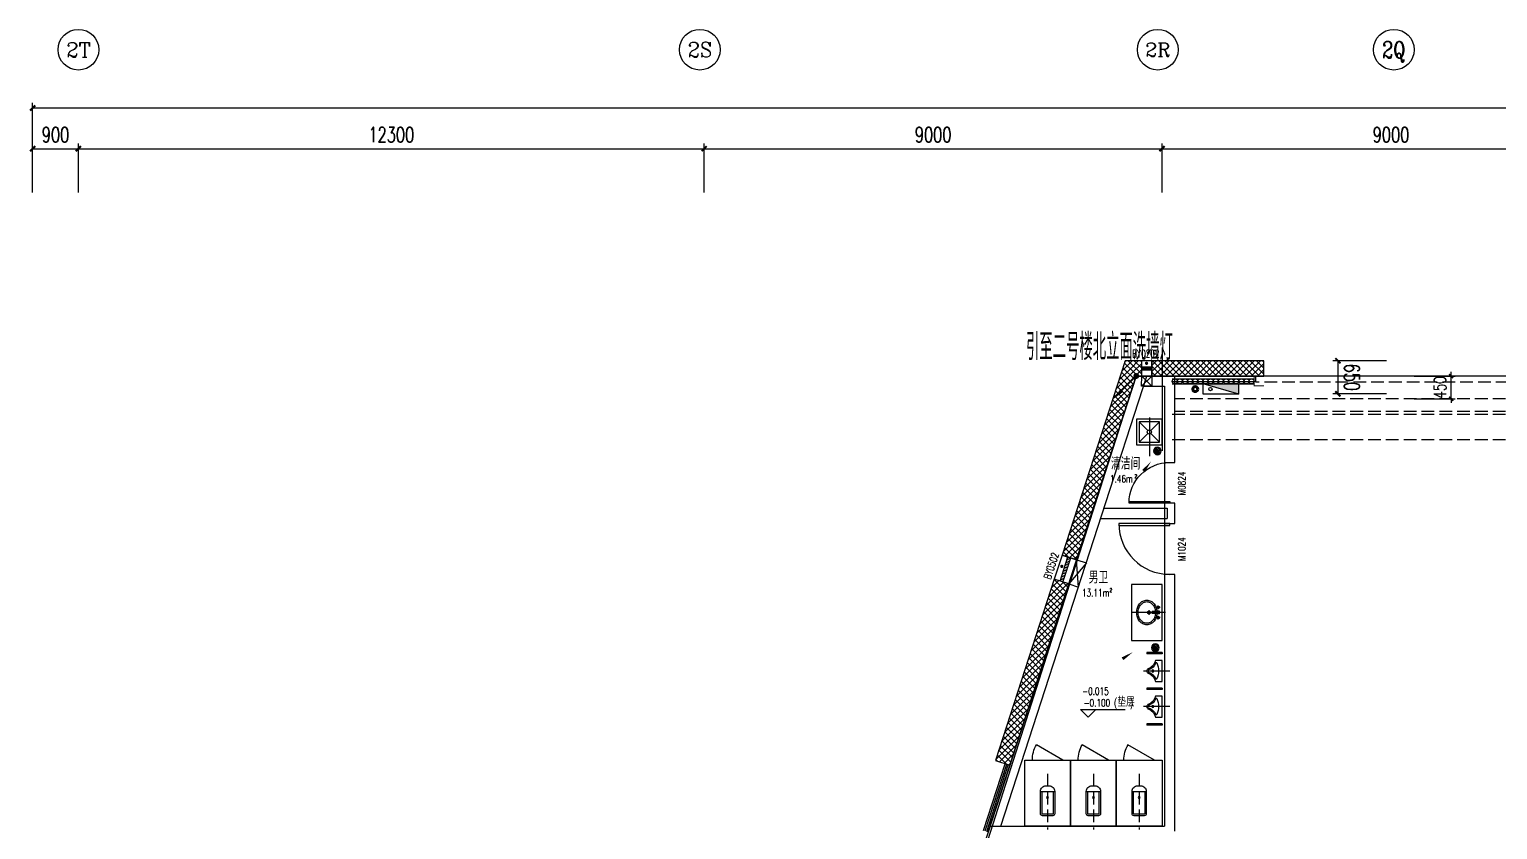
# Model space of a CAD drawing. Extents: x -474411 to 577939, y 0 to 1014176.
# Drawn here: x -286118 to -257258, y 714001 to 729736 of the extents above; entities that cross this region are included whole.
import ezdxf
from ezdxf.enums import TextEntityAlignment as Align

# ---------------------------------------------------------------- set-up
doc = ezdxf.new("R2010")
doc.units = 0
doc.header["$LTSCALE"] = 1000
doc.header["$MEASUREMENT"] = 0
for name, pattern in [('10平面$0$DASH', [0.35, 0.25, -0.1]), ('10平面$1$DOTE', [2.42, 2, -0.2, 0.02, -0.2]), ('DASH', [0.35, 0.25, -0.1]), ('DOTE', [2.42, 2, -0.2, 0.02, -0.2])]:
    doc.linetypes.add(name, pattern=pattern)
doc.layers.get('Defpoints').update_dxf_attribs({"color": 210})
doc.layers.add('.灯具', color=3, linetype='Continuous', lineweight=25)
doc.layers.add('LG-ZF消防', color=1, linetype='Continuous', lineweight=60)
for name, color, linetype in [('10平面$1$A-AXIS-DOTE', 14, '10平面$1$DOTE'), ('A-AXIS-D', 1, 'Continuous'), ('A-AXIS-DOTE', 14, 'DOTE'), ('A-AXIS-DP', 126, 'Continuous'), ('A-AXIS-SYMB', 3, 'Continuous'), ('A-HATCH-2', 251, 'Continuous'), ('A-LIN-V', 9, 'Continuous'), ('A-SFCE', 30, 'Continuous'), ('A-WC', 223, 'Continuous'), ('A-WINDOW', 140, 'Continuous'), ('AS-COLN', 6, 'Continuous'), ('AS-WALL', 40, 'Continuous'), ('AS-结构边线层', 200, 'Continuous'), ('DIM_SYMB', 3, 'Continuous'), ('LWIRE', 4, 'Continuous'), ('PUB_HATCH', 8, 'Continuous'), ('PUB_TEXT', 7, 'Continuous'), ('SB_ZF消火栓', 10, 'Continuous'), ('建-墙-幕', 4, 'Continuous'), ('建-房间', 7, 'Continuous'), ('建-标高', 3, 'Continuous'), ('建-门', 4, 'Continuous'), ('建-门窗编号', 7, 'Continuous'), ('照明-灯具', 3, 'Continuous')]:
    doc.layers.add(name, color=color, linetype=linetype)
doc.styles.add('_TCH_AXIS', font='COMPLEX', dxfattribs={"bigfont": 'GBCBIG'})
doc.styles.add('_TCH_DIM_T3', font='SIMPLEX', dxfattribs={"width": 0.705882, "bigfont": 'GBCBIG'})
doc.styles.add('_TEL_DIM', font='SIMPLEX', dxfattribs={"width": 0.8, "height": 3.5, "bigfont": 'HZTXT'})
doc.styles.add('A-AREA', font='SIMPLEX', dxfattribs={"bigfont": 'GBCBIG'})
doc.styles.add('A-STANDARD', font='SIMPLEX', dxfattribs={"bigfont": 'GBCBIG'})
doc.styles.add('A-WIN-LABEL', font='SIMPLEX', dxfattribs={"bigfont": 'GBCBIG'})
doc.styles.get("Standard").update_dxf_attribs({"font": 'gbenor.shx', "bigfont": 'gbcbig.shx'})
doc.dimstyles.new('_TCH_ARCH&&100', dxfattribs={"dimtxt": 297.5, "dimasz": 100, "dimexe": 100, "dimexo": 100, "dimgap": 126.25, "dimtad": 1, "dimdec": 0, "dimzin": 0, "dimdsep": 46, "dimtxsty": '_TCH_DIM_T3', "dimblk": 'ARCHTICK', "dimcen": 0.09, "dimclrt": 7, "dimazin": 2, "dimtfac": 1, "dimtdec": 0, "dimtix": 1, "dimtmove": 2, "dimatfit": 3, "dimfxl": 0, "dimtolj": 1, "dimtzin": 0, "dimarcsym": 0})
doc.dimstyles.new('_TCH_ARCH&&80', dxfattribs={"dimtxt": 238, "dimasz": 80, "dimexe": 80, "dimexo": 80, "dimgap": 101, "dimtad": 1, "dimdec": 0, "dimzin": 0, "dimdsep": 46, "dimtxsty": '_TCH_DIM_T3', "dimblk": 'ARCHTICK', "dimcen": 0.09, "dimclrt": 7, "dimazin": 2, "dimtfac": 1, "dimtdec": 0, "dimtix": 1, "dimtmove": 2, "dimatfit": 3, "dimfxl": 0, "dimtolj": 1, "dimtzin": 0, "dimarcsym": 0})
pattern_1 = [(45, (60, 0), (-60.000061, 60.000061), []), (135, (60, 0), (-60.000061, -60.000061), [])]

# ---------------------------------------------------------------- blocks, each defined once
blk = doc.blocks.new('厕卫')
at = {"layer": 'A-AXIS-DOTE', "color": 8, "linetype": 'DASH'}
blk.add_line((50, -823), (50, 272), dxfattribs=at)
at = {"layer": 'A-WC', "color": 8}
for p, q in [((-60, -40), (-60, -470)), ((150, -30), (-50, -30)), ((160, -470), (160, -40)), ((190, -470), (-90, -470)), ((350, -1097), (-170, -1397))]:
    blk.add_line(p, q, dxfattribs=at)
blk.add_lwpolyline([(-400, 203), (-400, -1097), (500, -1097), (500, 203)], close=True, dxfattribs=at)
blk.add_lwpolyline([(190, -40, 0.414214), (150, 0), (-50, 0, 0.414214), (-90, -40), (-90, -480, 0.414214), (20, -590), (80, -590, 0.414214), (190, -480)], format="xyb", close=True, dxfattribs=at)
blk.add_circle((50, -359), 20, dxfattribs=at)
for centre, radius, start, end in [((-50, -40), 10, 90, 180), ((150, -40), 10, 0, 90), ((350, -1097), 600, 180, 209.9999)]:
    blk.add_arc(centre, radius, start, end, dxfattribs=at)
for p in [(50, 0), (50, -359)]:
    blk.add_point(p, dxfattribs=at)
blk = doc.blocks.new('$lvtry$00000224')
at = {"color": 0}
for p, q in [((-363, 0), (-363, -300)), ((-338, 0), (-363, 0)), ((-338, 0), (-338, -300)), ((337, 0), (337, -300)), ((362, 0), (337, 0)), ((362, 0), (362, -300)), ((-338, -300), (-363, -300)), ((362, -300), (337, -300))]:
    blk.add_line(p, q, dxfattribs=at)
at = {"color": 0, "elevation": 0}
blk.add_lwpolyline([(-205, -131), (-205, 0), (205, 0), (205, -131, 0.268068), (51, -263, -0.317765), (0, -300, -0.317765), (-51, -263, 0.268068)], format="xyb", close=True, dxfattribs=at)
at = {"color": 0}
blk.add_circle((0, -182, 0), 20, dxfattribs=at)
for centre, radius, start, end in [((-152, -115, 0), 10, 114.1084, 248.1394), ((5, -466, 0), 395, 66.6675, 114.1084), ((-243, -341, 0), 233, 19.2639, 68.1394), ((0, -256, 0), 24, 199.2639, 269.4998), ((0, -256, 0), 24, 270.5002, 340.7361), ((243, -341, 0), 233, 110.4941, 160.7361), ((158, -113, 0), 10, 290.4941, 66.6675)]:
    blk.add_arc(centre, radius, start, end, dxfattribs=at)
blk.add_point((0, -182, 0), dxfattribs=at)
at = {"layer": 'A-AXIS-DOTE'}
blk.add_lwpolyline([(0, 153), (0, -367)], dxfattribs=at)
blk = doc.blocks.new('小便器')
at = {"layer": 'A-WC', "color": 8, "xscale": -1, "rotation": 89.99999999999999}
blk.add_blockref('$lvtry$00000224', (2044606, 1695654), dxfattribs=at)
blk = doc.blocks.new('45345')
at = {"layer": 'A-WC'}
h = blk.add_hatch(dxfattribs=at)
h.set_pattern_fill('ANSI31', color=8, scale=10)
h.set_pattern_definition([(30, (40598742844.535, 3385776346.45), (-7.9375, 13.74815), [])])
edge = h.paths.add_edge_path()
edge.add_arc((40598742441.347763, 3385774511.717568), 50, 0, 360)
at = {"layer": 'A-WC', "color": 8}
blk.add_circle((40598742441.347763, 3385774511.717568), 50, dxfattribs=at)
blk = doc.blocks.new('A$C34D37DA4')
at = {"color": 8, "ltscale": 0.5}
for points in [[(-250, -108), (250, -108), (250, 392), (-250, 392)], [(-200, -58), (200, -58), (200, 342), (-200, 342)]]:
    blk.add_lwpolyline(points, close=True, dxfattribs=at)
for points in [[(-200, 342), (-28, 171)], [(28, 171), (200, 342)], [(-200, -58), (-28, 114)], [(28, 114), (200, -58)]]:
    blk.add_lwpolyline(points, dxfattribs=at)
blk.add_circle((0, 142), 40, dxfattribs=at)
at = {"layer": 'A-AXIS-DOTE', "color": 8}
blk.add_lwpolyline([(0, 427), (0, -333)], dxfattribs=at)
blk = doc.blocks.new('42343243')
at = {"color": 8, "linetype": '10平面$0$DASH'}
for p, q in [((-256694, 1222870), (-262014, 1222870)), ((-256694, 1222750), (-262014, 1222750))]:
    blk.add_line(p, q, dxfattribs=at)
at = {"color": 8, "linetype": 'Continuous'}
blk.add_line((-262014, 1222750), (-262014, 1222870), dxfattribs=at)
blk = doc.blocks.new('43243')
at = {"layer": 'AS-结构边线层', "color": 8}
blk.add_lwpolyline([(-200454, 722920), (-210494, 722920), (-210494, 723090), (-223514, 723090), (-223514, 722920), (-225354, 722920), (-225354, 722470), (-227454, 722470), (-227454, 722920), (-229294, 722920), (-229294, 723090), (-250514, 723090), (-250514, 722920), (-252354, 722920), (-252354, 722470), (-254454, 722470), (-254454, 722920), (-264361, 722920), (-285754, 656986)], dxfattribs=at)
blk = doc.blocks.new('w42343')
at = {"layer": 'A-HATCH-2', "linetype": 'DASH'}
for p, q in [((-263654, 722170), (-128354, 722170)), ((-263654, 721670), (-128354, 721670))]:
    blk.add_line(p, q, dxfattribs=at)
blk = doc.blocks.new('343243')
at = {"layer": '10平面$1$A-AXIS-DOTE', "color": 8}
blk.add_lwpolyline([(-137039, 783550), (-137039, 784210)], dxfattribs=at)
at = {"layer": 'A-WC', "color": 8}
for p, q in [((-137084, 783875), (-136994, 783875)), ((-137039, 783830), (-137039, 783920)), ((-137176, 783694), (-137103, 783694)), ((-137139, 783657), (-137139, 783731)), ((-137071, 783707), (-137056, 783814)), ((-137064, 783668), (-137071, 783707)), ((-137064, 783668), (-137056, 783814)), ((-137064, 783668), (-137014, 783668)), ((-137063, 783687), (-137015, 783687)), ((-137056, 783814), (-137022, 783814)), ((-137056, 783804), (-137022, 783804)), ((-137014, 783668), (-137022, 783814)), ((-137008, 783707), (-137022, 783814)), ((-137014, 783668), (-137008, 783707)), ((-136976, 783694), (-136903, 783694)), ((-136939, 783657), (-136939, 783731))]:
    blk.add_line(p, q, dxfattribs=at)
for points in [[(-137069, 783721, -0.055034), (-137132, 783735, -0.088849), (-137208, 783776, -0.104988), (-137263, 783843, -0.12017), (-137282, 783920, -0.12017), (-137263, 783997, -0.104988), (-137208, 784064, -0.088849), (-137132, 784105, -0.080052), (-137039, 784120, -0.080052)], [(-137065, 783751, -0.056066), (-137123, 783763, -0.088849), (-137190, 783800, -0.104988), (-137237, 783857, -0.12017), (-137252, 783920, -0.12017), (-137237, 783983, -0.104988), (-137190, 784040, -0.088849), (-137123, 784077, -0.080052), (-137039, 784090, -0.080052)], [(-137039, 784120, -0.080052), (-136946, 784105, -0.088849), (-136870, 784064, -0.104988), (-136815, 783997, -0.12017), (-136796, 783920, -0.12017), (-136815, 783843, -0.104988), (-136870, 783776, -0.088849), (-136946, 783735, -0.055034), (-137010, 783721, -0.080052)], [(-137039, 784090, -0.080052), (-136956, 784077, -0.088849), (-136889, 784040, -0.104988), (-136842, 783983, -0.12017), (-136826, 783920, -0.12017), (-136842, 783857, -0.104988), (-136889, 783800, -0.088849), (-136956, 783763, -0.056066), (-137014, 783751, -0.080052)]]:
    blk.add_lwpolyline(points, format="xyb", dxfattribs=at)
for centre, radius in [((-137039, 783875), 30), ((-137039, 783875), 20), ((-137139, 783694), 25), ((-137139, 783694), 15), ((-136939, 783694), 25), ((-136939, 783694), 15)]:
    blk.add_circle(centre, radius, dxfattribs=at)
for centre, start, end in [((-137040, 783695), 80.5252, 279.4748), ((-137038, 783695), 260.5252, 99.4748)]:
    blk.add_arc(centre, 7.19, start, end, dxfattribs=at)
blk = doc.blocks.new('34242343243')
at = {"color": 8}
for p, q in [((-263654, 722864), (-263554, 722864)), ((-263654, 722814), (-263554, 722814)), ((-263654, 722764), (-263554, 722764)), ((-263554, 722864), (-263453, 722864)), ((-263554, 722814), (-263453, 722814)), ((-263554, 722764), (-263453, 722764)), ((-263453, 722864), (-263352, 722864)), ((-263453, 722814), (-263352, 722814)), ((-263453, 722764), (-263352, 722764)), ((-263352, 722864), (-263251, 722864)), ((-263352, 722814), (-263251, 722814)), ((-263352, 722764), (-263251, 722764)), ((-263251, 722864), (-263151, 722864)), ((-263251, 722814), (-263151, 722814)), ((-263251, 722764), (-263151, 722764)), ((-263151, 722864), (-263050, 722864)), ((-263151, 722814), (-263050, 722814)), ((-263151, 722764), (-263050, 722764)), ((-263050, 722864), (-262949, 722864)), ((-263050, 722814), (-262949, 722814)), ((-263050, 722764), (-262949, 722764)), ((-262949, 722864), (-262849, 722864)), ((-262949, 722814), (-262849, 722814)), ((-262949, 722764), (-262849, 722764)), ((-262849, 722864), (-262748, 722864)), ((-262849, 722814), (-262748, 722814)), ((-262849, 722764), (-262748, 722764)), ((-262748, 722864), (-262647, 722864)), ((-262748, 722814), (-262647, 722814)), ((-262748, 722764), (-262647, 722764)), ((-262647, 722864), (-262547, 722864)), ((-262647, 722814), (-262547, 722814)), ((-262647, 722764), (-262547, 722764)), ((-262547, 722864), (-262446, 722864)), ((-262547, 722814), (-262446, 722814)), ((-262547, 722764), (-262446, 722764)), ((-262446, 722864), (-262345, 722864)), ((-262446, 722814), (-262345, 722814)), ((-262446, 722764), (-262345, 722764)), ((-262345, 722864), (-262245, 722864)), ((-262345, 722814), (-262245, 722814)), ((-262345, 722764), (-262245, 722764)), ((-262245, 722864), (-262144, 722864)), ((-262245, 722814), (-262144, 722814)), ((-262245, 722764), (-262144, 722764)), ((-262144, 722864), (-262043, 722864)), ((-262144, 722814), (-262043, 722814)), ((-262144, 722764), (-262043, 722764))]:
    blk.add_line(p, q, dxfattribs=at)
for centre in [(-263604, 722814), (-263503, 722814), (-263402, 722814), (-263302, 722814), (-263201, 722814), (-263100, 722814), (-263000, 722814), (-262899, 722814), (-262798, 722814), (-262698, 722814), (-262597, 722814), (-262496, 722814), (-262396, 722814), (-262295, 722814), (-262194, 722814), (-262094, 722814)]:
    blk.add_ellipse(centre, major_axis=(-50.3, 0), ratio=0.993286, start_param=3.141593, end_param=9.424778, dxfattribs=at)
at = {"layer": 'A-SFCE', "color": 8, "const_width": 20}
blk.add_lwpolyline([(-261853, 722910), (-262043, 722910), (-262043, 722730), (-261853, 722730)], dxfattribs=at)
blk = doc.blocks.new('234243242332')
at = {"layer": 'SB_ZF消火栓'}
blk.add_hatch(color=8, dxfattribs=at).paths.add_polyline_path([(-263045, 722764), (-262345, 722764), (-262345, 722564)])
at = {"layer": 'LG-ZF消防', "color": 8, "linetype": 'Continuous'}
blk.add_circle((-263202, 722664), 50, dxfattribs=at)
at = {"layer": 'SB_ZF消火栓', "color": 8}
for p, q in [((-263045, 722564), (-263045, 722764)), ((-263045, 722764), (-262345, 722764)), ((-262345, 722564), (-263045, 722764)), ((-262345, 722564), (-262345, 722764)), ((-262345, 722564), (-263045, 722564))]:
    blk.add_line(p, q, dxfattribs=at)
blk.add_circle((-262905, 722664), 32.5, dxfattribs=at)
blk = doc.blocks.new('*U29')
at = {"color": 0}
blk.add_lwpolyline([(500, 0), (500, 1000), (460, 1000), (460, 0)], close=True, dxfattribs=at)
blk.add_arc((500, 0), 1000, 90, 180, dxfattribs=at)
blk = doc.blocks.new('*U28')
at = {"color": 0, "xscale": 0.001, "yscale": 0.001, "zscale": 0.001}
blk.add_blockref('*U29', (0, 0), dxfattribs=at)
blk = doc.blocks.new('*U71')
at = {"color": 0}
for p, q in [((-250, 150), (250, 150)), ((250, 30), (-250, 30)), ((-250, -30), (-190, 30)), ((-190, -30), (-130, 30)), ((-130, -30), (-70, 30)), ((-70, -30), (-10, 30)), ((-10, -30), (50, 30)), ((50, -30), (110, 30)), ((110, -30), (170, 30)), ((170, -30), (230, 30)), ((250, -30), (-250, -30)), ((-250, -150), (250, -150))]:
    blk.add_line(p, q, dxfattribs=at)
for points in [[(-250, -150), (-250, 150)], [(250, -150), (250, 150)]]:
    blk.add_lwpolyline(points, dxfattribs=at)
blk = doc.blocks.new('*U70')
at = {"color": 0, "xscale": 0.001999999996058992, "yscale": 0.003333333333333334, "zscale": 0.001999999996058992}
blk.add_blockref('*U71', (0, 0), dxfattribs=at)
blk = doc.blocks.new('_ArchTick')
at = {"color": 0, "linetype": 'ByBlock', "const_width": 0.4}
blk.add_lwpolyline([(-0.5, -0.5), (0.5, 0.5)], dxfattribs=at)
blk = doc.blocks.new('*D490')
at = {"layer": 'A-AXIS-D', "color": 0, "lineweight": -2}
for p, q in [((-259440, 723220), (-260498, 723220)), ((-260398, 723220), (-260398, 722570)), ((-259440, 722570), (-260498, 722570))]:
    blk.add_line(p, q, dxfattribs=at)
at = {"layer": 'Defpoints', "color": 0}
for p in [(-259340, 723220), (-260398, 722570), (-259340, 722570)]:
    blk.add_point(p, dxfattribs=at)
at = {"layer": 'A-AXIS-D', "color": 0, "lineweight": -2, "xscale": 100, "yscale": 100, "zscale": 100}
for p, rotation in [((-260398, 723220), 90), ((-260398, 722570), 270)]:
    blk.add_blockref('_ArchTick', p, dxfattribs=dict(at, rotation=rotation))
at = {"layer": 'A-AXIS-D', "color": 7, "insert": (-260123, 722895), "char_height": 297.5, "attachment_point": 5, "rotation": 270, "style": '_TCH_DIM_T3'}
blk.add_mtext('\\A1;650', dxfattribs=at)
blk = doc.blocks.new('*D645')
at = {"layer": 'A-AXIS-D', "color": 0, "lineweight": -2}
for p, q in [((-286054, 726530), (-286054, 727490)), ((-286054, 727390), (-285154, 727390)), ((-285154, 726530), (-285154, 727490))]:
    blk.add_line(p, q, dxfattribs=at)
at = {"layer": 'Defpoints', "color": 0}
for p in [(-285154, 727390), (-286054, 726430), (-285154, 726430)]:
    blk.add_point(p, dxfattribs=at)
at = {"layer": 'A-AXIS-D', "color": 0, "lineweight": -2, "xscale": 100, "yscale": 100, "zscale": 100, "rotation": 180}
blk.add_blockref('_ArchTick', (-286054, 727390), dxfattribs=at)
at = {"layer": 'A-AXIS-D', "color": 0, "lineweight": -2, "xscale": 100, "yscale": 100, "zscale": 100}
blk.add_blockref('_ArchTick', (-285154, 727390), dxfattribs=at)
at = {"layer": 'A-AXIS-D', "color": 7, "insert": (-285604, 727665), "char_height": 297.5, "attachment_point": 5, "style": '_TCH_DIM_T3'}
blk.add_mtext('\\A1;900', dxfattribs=at)
blk = doc.blocks.new('*D646')
at = {"layer": 'A-AXIS-D', "color": 0, "lineweight": -2}
for p, q in [((-285154, 726530), (-285154, 727490)), ((-285154, 727390), (-272854, 727390)), ((-272854, 726530), (-272854, 727490))]:
    blk.add_line(p, q, dxfattribs=at)
at = {"layer": 'Defpoints', "color": 0}
for p in [(-272854, 727390), (-285154, 726430), (-272854, 726430)]:
    blk.add_point(p, dxfattribs=at)
at = {"layer": 'A-AXIS-D', "color": 0, "lineweight": -2, "xscale": 100, "yscale": 100, "zscale": 100, "rotation": 180}
blk.add_blockref('_ArchTick', (-285154, 727390), dxfattribs=at)
at = {"layer": 'A-AXIS-D', "color": 0, "lineweight": -2, "xscale": 100, "yscale": 100, "zscale": 100}
blk.add_blockref('_ArchTick', (-272854, 727390), dxfattribs=at)
at = {"layer": 'A-AXIS-D', "color": 7, "insert": (-279004, 727665), "char_height": 297.5, "attachment_point": 5, "style": '_TCH_DIM_T3'}
blk.add_mtext('\\A1;12300', dxfattribs=at)
blk = doc.blocks.new('*D647')
at = {"layer": 'A-AXIS-D', "color": 0, "lineweight": -2}
for p, q in [((-272854, 726530), (-272854, 727490)), ((-272854, 727390), (-263854, 727390)), ((-263854, 726530), (-263854, 727490))]:
    blk.add_line(p, q, dxfattribs=at)
at = {"layer": 'Defpoints', "color": 0}
for p in [(-263854, 727390), (-272854, 726430), (-263854, 726430)]:
    blk.add_point(p, dxfattribs=at)
at = {"layer": 'A-AXIS-D', "color": 0, "lineweight": -2, "xscale": 100, "yscale": 100, "zscale": 100, "rotation": 180}
blk.add_blockref('_ArchTick', (-272854, 727390), dxfattribs=at)
at = {"layer": 'A-AXIS-D', "color": 0, "lineweight": -2, "xscale": 100, "yscale": 100, "zscale": 100}
blk.add_blockref('_ArchTick', (-263854, 727390), dxfattribs=at)
at = {"layer": 'A-AXIS-D', "color": 7, "insert": (-268354, 727665), "char_height": 297.5, "attachment_point": 5, "style": '_TCH_DIM_T3'}
blk.add_mtext('\\A1;9000', dxfattribs=at)
blk = doc.blocks.new('*D648')
at = {"layer": 'A-AXIS-D', "color": 0, "lineweight": -2}
for p, q in [((-263854, 726530), (-263854, 727490)), ((-263854, 727390), (-254854, 727390)), ((-254854, 726530), (-254854, 727490))]:
    blk.add_line(p, q, dxfattribs=at)
at = {"layer": 'Defpoints', "color": 0}
for p in [(-254854, 727390), (-263854, 726430), (-254854, 726430)]:
    blk.add_point(p, dxfattribs=at)
at = {"layer": 'A-AXIS-D', "color": 0, "lineweight": -2, "xscale": 100, "yscale": 100, "zscale": 100, "rotation": 180}
blk.add_blockref('_ArchTick', (-263854, 727390), dxfattribs=at)
at = {"layer": 'A-AXIS-D', "color": 0, "lineweight": -2, "xscale": 100, "yscale": 100, "zscale": 100}
blk.add_blockref('_ArchTick', (-254854, 727390), dxfattribs=at)
at = {"layer": 'A-AXIS-D', "color": 7, "insert": (-259354, 727665), "char_height": 297.5, "attachment_point": 5, "style": '_TCH_DIM_T3'}
blk.add_mtext('\\A1;9000', dxfattribs=at)
blk = doc.blocks.new('*D689')
at = {"layer": 'A-AXIS-D', "color": 0, "lineweight": -2}
for p, q in [((-286054, 726630), (-286054, 728290)), ((-286054, 728190), (-128054, 728190)), ((-128054, 726630), (-128054, 728290))]:
    blk.add_line(p, q, dxfattribs=at)
at = {"layer": 'Defpoints', "color": 0}
for p in [(-128054, 728190), (-286054, 726530), (-128054, 726530)]:
    blk.add_point(p, dxfattribs=at)
at = {"layer": 'A-AXIS-D', "color": 0, "lineweight": -2, "xscale": 100, "yscale": 100, "zscale": 100, "rotation": 180}
blk.add_blockref('_ArchTick', (-286054, 728190), dxfattribs=at)
at = {"layer": 'A-AXIS-D', "color": 0, "lineweight": -2, "xscale": 100, "yscale": 100, "zscale": 100}
blk.add_blockref('_ArchTick', (-128054, 728190), dxfattribs=at)
at = {"layer": 'A-AXIS-D', "color": 7, "insert": (-207054, 728465), "char_height": 297.5, "attachment_point": 5, "style": '_TCH_DIM_T3'}
blk.add_mtext('\\A1;158000', dxfattribs=at)
blk = doc.blocks.new('*D1714')
at = {"layer": 'A-AXIS-DP', "color": 0, "lineweight": -2}
for p, q in [((-258172, 722920), (-258172, 723000)), ((-258900, 722920), (-258092, 722920)), ((-258172, 722470), (-258172, 722920)), ((-258900, 722470), (-258092, 722470)), ((-258172, 722470), (-258172, 722390))]:
    blk.add_line(p, q, dxfattribs=at)
at = {"layer": 'Defpoints', "color": 0}
for p in [(-258980, 722920), (-258172, 722920), (-258980, 722470)]:
    blk.add_point(p, dxfattribs=at)
at = {"layer": 'A-AXIS-DP', "color": 0, "lineweight": -2, "xscale": 80, "yscale": 80, "zscale": 80}
for p, rotation in [((-258172, 722920), 270), ((-258172, 722470), 90)]:
    blk.add_blockref('_ArchTick', p, dxfattribs=dict(at, rotation=rotation))
at = {"layer": 'A-AXIS-DP', "color": 7, "insert": (-258392, 722695), "char_height": 238, "attachment_point": 5, "rotation": 90, "style": '_TCH_DIM_T3'}
blk.add_mtext('\\A1;450', dxfattribs=at)
blk = doc.blocks.new('$TelecSys$00000080')
for p, q in [((-0.7, -0.7), (0, 0)), ((0.104, 0.104), (0.104, 0.104)), ((-0.104, -0.104), (-0.104, -0.104))]:
    blk.add_line(p, q)
at = {"const_width": 0.142}
blk.add_lwpolyline([(0.071, 0, 1), (-0.071, 0, 1)], format="xyb", close=True, dxfattribs=at)
blk.add_solid([(-0.63, -0.77), (-0.77, -0.63), (-1.15, -1.15)])
at = {"width": 0.8, "flags": 9}
blk.add_attdef('A', (0, 0), '', height=0.00002, rotation=180, dxfattribs=at)

msp = doc.modelspace()

# ---------------------------------------------------------------- hatches: boundary and pattern name
at = {"layer": 'PUB_HATCH'}
h = msp.add_hatch(dxfattribs=at)
h.set_pattern_fill('多孔材料', color=8, scale=30, style=0)
h.set_pattern_definition(pattern_1)
h.paths.add_polyline_path([(-264579.1, 723220), (-265818.4, 719400.4), (-265533.1, 719307.8), (-264361, 722920)])
h = msp.add_hatch(dxfattribs=at)
h.set_pattern_fill('多孔材料', color=8, scale=30, style=0)
h.set_pattern_definition(pattern_1)
h.paths.add_polyline_path([(-264361, 722920), (-264254.2, 722920), (-264254.2, 723220), (-264579.1, 723220)])
h = msp.add_hatch(dxfattribs=at)
h.set_pattern_fill('多孔材料', color=8, scale=30, style=0)
h.set_pattern_definition(pattern_1)
h.paths.add_polyline_path([(-261854.2, 723220), (-264054.2, 723220), (-264054.2, 722920), (-261854.2, 722920)])
h = msp.add_hatch(dxfattribs=at)
h.set_pattern_fill('多孔材料', color=8, scale=30, style=0)
h.set_pattern_definition(pattern_1)
h.paths.add_polyline_path([(-266844.7, 715265.3), (-265687.4, 718832.2), (-265972.7, 718924.8), (-267130.1, 715357.8)])

# ---------------------------------------------------------------- linework, layer by layer
at = {"layer": 'A-AXIS-D', "color": 8}
for centre in [(-285154.2, 729336.1), (-272939.1, 729336.1), (-263939.1, 729336.1), (-259299.1, 729336.1)]:
    msp.add_circle(centre, 400, dxfattribs=at)
at = {"layer": 'A-AXIS-SYMB', "color": 8, "const_width": 32}
for points in [[(-264151.3, 723156.1, 1), (-264167.1, 723183.9, 1)], [(-265809.1, 719180.9, 1), (-265840.3, 719174.2, 1)]]:
    msp.add_lwpolyline(points, format="xyb", close=True, dxfattribs=at)
at = {"layer": 'A-SFCE', "color": 8}
msp.add_line((-263854.2, 723480), (-263854.2, 721450), dxfattribs=at)
at = {"layer": 'A-SFCE', "color": 8, "linetype": 'DASH'}
for p, q in [((-255004.2, 722470), (-263604.2, 722470)), ((-255004.2, 722220), (-263604.2, 722220))]:
    msp.add_line(p, q, dxfattribs=at)
at = {"layer": 'A-WC', "color": 8, "elevation": 0}
msp.add_lwpolyline([(-263854.2, 717720), (-263854.2, 718820), (-264454.2, 718820), (-264454.2, 717720), (-263854.2, 717720)], dxfattribs=at)
at = {"layer": 'A-WINDOW', "color": 8}
for p, q in [((-264255.4, 722720), (-264254.2, 722920)), ((-264255.4, 722720), (-264054.2, 722920)), ((-264055.4, 722720), (-264255.4, 722720)), ((-264055.4, 722720), (-264254.2, 722920)), ((-264055.4, 722920), (-264055.4, 722720)), ((-265342.8, 719246.1), (-265687.4, 718832.2)), ((-265533.1, 719307.8), (-265342.8, 719246.1)), ((-265497.1, 718770.5), (-265533.1, 719307.8)), ((-265687.4, 718832.2), (-265497.1, 718770.5))]:
    msp.add_line(p, q, dxfattribs=at)
at = {"layer": 'AS-COLN', "color": 8, "ltscale": 500}
msp.add_line((-264254.2, 722920), (-264055.4, 722920), dxfattribs=at)
at = {"layer": 'AS-WALL', "color": 8}
for p, q in [((-264579.1, 723220), (-265818.4, 719400.4)), ((-264254.2, 723220), (-264579.1, 723220)), ((-264254.2, 722920), (-264254.2, 723220)), ((-261854.2, 723220), (-264054.2, 723220)), ((-264054.2, 723220), (-264054.2, 722920)), ((-261854.2, 722920), (-261854.2, 723220)), ((-265533.1, 719307.8), (-264361, 722920)), ((-265227.1, 720250.9), (-264361, 722920)), ((-265036.8, 720189.1), (-264150.8, 722920)), ((-264361, 722920), (-264254.2, 722920)), ((-264361, 722920), (-264150.8, 722920)), ((-264215.7, 722720), (-263804.2, 722720)), ((-264150.8, 722920), (-263604.2, 722920)), ((-264054.2, 722920), (-261854.2, 722920)), ((-263804.2, 722720), (-263804.2, 721220)), ((-263604.2, 721220), (-263604.2, 722920)), ((-263804.2, 721220), (-263604.2, 721220)), ((-263804.2, 720420), (-263804.2, 720020)), ((-263604.2, 720420), (-263804.2, 720420)), ((-263604.2, 720020), (-263604.2, 720420)), ((-267232.5, 714070), (-265227.1, 720250.9)), ((-267022.3, 714070), (-265036.8, 720189.1)), ((-265059.3, 720120), (-263754.2, 720120)), ((-264994.4, 720320), (-263754.2, 720320)), ((-263754.2, 720320), (-263754.2, 720120)), ((-263804.2, 720020), (-263604.2, 720020)), ((-265818.4, 719400.4), (-265533.1, 719307.8)), ((-265972.7, 718924.8), (-267130.1, 715357.8)), ((-265687.4, 718832.2), (-265972.7, 718924.8)), ((-263604.2, 719020), (-263804.2, 719020)), ((-263804.2, 719020), (-263804.2, 714070)), ((-263604.2, 713970), (-263604.2, 719020)), ((-266844.7, 715265.3), (-265687.4, 718832.2)), ((-267130.1, 715357.8), (-266844.7, 715265.3)), ((-267232.5, 714070), (-267159.8, 714070)), ((-267159.8, 714070), (-263804.2, 714070))]:
    msp.add_line(p, q, dxfattribs=at)
at = {"layer": 'DIM_SYMB', "color": 8}
for points in [[(-264540, 720650, 0, 0, 0), (-264070, 721240, 0, 64, 0), (-264219.5, 721052.3, 0, 0, 0)], [(-265160, 717020, 0, 0, 0), (-264430, 717490, 0, 64, 0), (-264631.8, 717360.1, 0, 0, 0)]]:
    msp.add_lwpolyline(points, format="xyseb", dxfattribs=at)
at = {"layer": '建-墙-幕', "color": 8}
for p, q in [((-267365.1, 713985.4), (-266939.8, 715296.1)), ((-267333.4, 713975.1), (-266908.1, 715285.8)), ((-267301.7, 713964.9), (-266876.4, 715275.6)), ((-267270, 713954.6), (-266844.7, 715265.3)), ((-266939.8, 715296.1), (-266844.7, 715265.3))]:
    msp.add_line(p, q, dxfattribs=at)
at = {"layer": '建-标高', "color": 8}
for p, q in [((-265306.4, 716210), (-265456.4, 716360)), ((-265456.4, 716360), (-264576.4, 716360)), ((-265306.4, 716210), (-265156.4, 716360))]:
    msp.add_line(p, q, dxfattribs=at)
at = {"layer": '建-门', "color": 8}
for p, q in [((-263804.2, 721220), (-263804.2, 720420)), ((-263804.2, 720020), (-263804.2, 719020))]:
    msp.add_line(p, q, dxfattribs=at)
at = {"layer": '照明-灯具', "color": 6, "ltscale": 500}
msp.add_lwpolyline([(-267927.6, 711755.1), (-264361, 722920)], dxfattribs=at)

# ---------------------------------------------------------------- block references
at = {"color": 8, "rotation": 180.0000000000122}
for p in [(1780751.9, 2412773.6, 0), (1780751.9, 2412073.6, 0)]:
    msp.add_blockref('小便器', p, dxfattribs=at)
at = {"color": 8, "xscale": -1, "rotation": 179.9999999999838}
for p in [(-266154.2, 714272.8), (-265254.2, 714272.8), (-264354.2, 714272.8)]:
    msp.add_blockref('厕卫', p, dxfattribs=at)
at = {"layer": 'A-LIN-V', "color": 8, "xscale": -1.5, "yscale": 1.5, "zscale": 1.5, "rotation": 342.0237134181253}
for p in [(56357673896.9, -23624601724.5, 0), (56357673856.9, -23624605594.5, 0)]:
    msp.add_blockref('45345', p, dxfattribs=at)
at = {"layer": 'A-WC', "color": 8}
msp.add_blockref('A$C34D37DA4', (-264104.2, 721677.7), dxfattribs=at)
at = {"layer": 'A-WINDOW', "color": 8}
for name, p in [('43243', (0, 0)), ('42343243', (0, -499950)), ('w42343', (0, 0))]:
    msp.add_blockref(name, p, dxfattribs=at)
ref = msp.add_blockref('*U70', (-264154.2, 723070), dxfattribs=dict(at, xscale=200, yscale=-300, zscale=300, rotation=179.9999999999874))
ref.add_attrib('A', 'BY0202', (-264441.7, 723285.6), dxfattribs={"layer": '建-门窗编号', "ltscale": 500, "height": 148.75, "rotation": 360, "style": 'A-WIN-LABEL', "width": 0.705882})
ref = msp.add_blockref('*U70', (-265752.9, 719116.3), dxfattribs=dict(at, xscale=500.000000985252, yscale=-300, zscale=300, rotation=252.0237134181366))
ref.add_attrib('A', 'BY0502', (-266044.3, 718908.6), dxfattribs={"layer": '建-门窗编号', "ltscale": 500, "height": 148.75, "rotation": 72.02371, "style": 'A-WIN-LABEL', "width": 0.705882})
at = {"layer": 'A-WINDOW', "color": 8, "rotation": 90.00000000001954}
msp.add_blockref('343243', (519765.8, 855309.2, 0), dxfattribs=at)
at = {"layer": 'DIM_SYMB', "color": 8}
msp.add_blockref('34242343243', (0, 0), dxfattribs=at)
at = {"layer": 'LWIRE', "color": 6, "ltscale": 500, "xscale": 400, "yscale": 400, "zscale": 400}
msp.add_blockref('$TelecSys$00000080', (-264361, 722920), dxfattribs=at)
at = {"layer": 'SB_ZF消火栓', "color": 8, "linetype": 'Continuous'}
msp.add_blockref('234243242332', (0, 0), dxfattribs=at)
at = {"layer": '建-门', "color": 8}
ref = msp.add_blockref('*U28', (-263704.2, 720820), dxfattribs=dict(at, xscale=800, yscale=-800, zscale=199.9999999999998, rotation=269.9999999997824))
ref.add_attrib('A', 'M0824', (-263392.3, 720572.5), dxfattribs={"layer": '建-门窗编号', "ltscale": 500, "height": 148.75, "rotation": 90, "style": 'A-WIN-LABEL', "width": 0.705882})
ref = msp.add_blockref('*U28', (-263704.2, 719520), dxfattribs=dict(at, xscale=-1000, yscale=-1000, zscale=199.9999999999998, rotation=269.9999999997824))
ref.add_attrib('A', 'M1024', (-263392.3, 719282.5), dxfattribs={"layer": '建-门窗编号', "ltscale": 500, "height": 148.75, "rotation": 90, "style": 'A-WIN-LABEL', "width": 0.705882})

# ---------------------------------------------------------------- texts
at = {"layer": '.灯具', "color": 7, "linetype": 'ByBlock', "style": '_TEL_DIM', "width": 0.5}
msp.add_text('引至二号楼北立面洗墙灯', height=525, rotation=0.00525, dxfattribs=at).set_placement((-266528.8, 723232.3))
at = {"layer": 'PUB_TEXT', "color": 8, "style": '_TCH_AXIS'}
for s, height, p, p2 in [('2T', 288.12, (-285394.3, 729192.1), (-284914.1, 729192.1)), ('2S', 294.28, (-273177.3, 729189), (-272700.9, 729189)), ('2R', 270.86, (-264184.2, 729200.7), (-263694, 729200.7))]:
    msp.add_text(s, height=height, dxfattribs=at).set_placement(p, p2, align=Align.FIT)
at = {"layer": 'PUB_TEXT', "color": 8, "style": '_TCH_AXIS', "width": 0.807692}
msp.add_text('2Q', height=327.87, dxfattribs=at).set_placement((-259526.1, 729172.2), (-259072.1, 729172.2), align=Align.FIT)
at = {"layer": 'PUB_TEXT', "color": 8, "style": 'A-STANDARD', "width": 0.705882}
for s, height, p in [('-0.015', 148.75, (-265425, 716647.5)), ('(', 148.8, (-264800, 716420)), (')', 148.8, (-264484.3, 716420)), ('-0.100', 148.75, (-265395, 716420))]:
    msp.add_text(s, height=height, dxfattribs=at).set_placement(p)
at = {"layer": 'PUB_TEXT', "color": 8, "style": 'A-STANDARD'}
msp.add_text('垫层', height=168.79, dxfattribs=at).set_placement((-264730, 716420))
at = {"layer": '建-房间', "color": 8, "style": 'A-AREA'}
for s, p in [('清洁间', (-264859.4, 721080)), ('男卫', (-265296.9, 718840))]:
    msp.add_text(s, height=241.13, dxfattribs=at).set_placement(p)
at = {"layer": '建-房间', "color": 8, "style": 'A-AREA', "width": 0.705882}
for s, height, p in [('1.46m', 148.75, (-264877.5, 720824.1)), ('2', 74.4, (-264397.5, 720911.6)), ('13.11m', 148.75, (-265427.5, 718584.1)), ('2', 74.4, (-264887.5, 718671.6))]:
    msp.add_text(s, height=height, dxfattribs=at).set_placement(p)

# ---------------------------------------------------------------- dimensions: what is measured, and where the dimension line sits
at = {"layer": 'A-AXIS-D', "color": 8}
for base, p1, p2, picture, middle in [((-128054.2, 728190), (-286054.2, 726530), (-128054.2, 726530), '*D689', (-207054.2, 728465)), ((-285154.2, 727390), (-286054.2, 726430), (-285154.2, 726430), '*D645', (-285604.2, 727665)), ((-272854.2, 727390), (-285154.2, 726430), (-272854.2, 726430), '*D646', (-279004.2, 727665)), ((-263854.2, 727390), (-272854.2, 726430), (-263854.2, 726430), '*D647', (-268354.2, 727665)), ((-254854.2, 727390), (-263854.2, 726430), (-254854.2, 726430), '*D648', (-259354.2, 727665))]:
    dim = msp.add_linear_dim(base=base, p1=p1, p2=p2, angle=0, dimstyle='_TCH_ARCH&&100', override={"dimgap": 0}, dxfattribs=at)
    dim.commit()
    dim.dimension.update_dxf_attribs({"geometry": picture, "text_midpoint": middle, "dimtype": 161})
dim = msp.add_linear_dim(base=(-260398.3, 722570), p1=(-259340, 723220), p2=(-259340, 722570), angle=270, dimstyle='_TCH_ARCH&&100', override={"dimgap": 0}, dxfattribs=at)
dim.commit()
dim.dimension.update_dxf_attribs({"geometry": '*D490', "text_midpoint": (-260123.3, 722895), "dimtype": 161, "text_rotation": 270})
at = {"layer": 'A-AXIS-DP', "color": 8}
dim = msp.add_aligned_dim(p1=(-258980, 722470), p2=(-258980, 722920), distance=-808, dimstyle='_TCH_ARCH&&80', dxfattribs=at)
dim.commit()
dim.dimension.update_dxf_attribs({"geometry": '*D1714', "text_midpoint": (-258392, 722695)})

doc.saveas('drawing.dxf')
